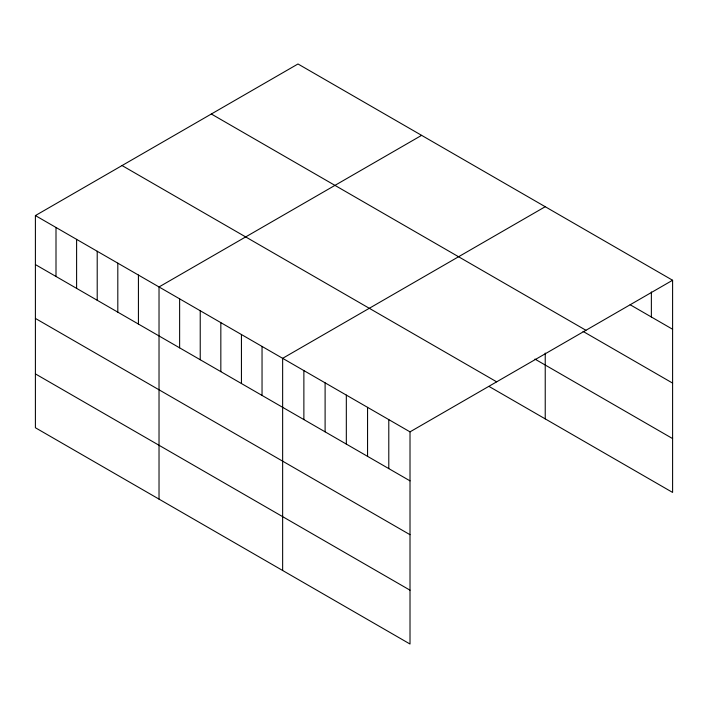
<?xml version="1.0" encoding="UTF-8"?>
<svg xmlns="http://www.w3.org/2000/svg" width="708" height="708" viewBox="0 0 708 708"><rect width="100%" height="100%" fill="white"/><g stroke="black" fill="none" stroke-linecap="round" stroke-linejoin="round"><path stroke-width="1.06" d="M35.4 215.577L410.012 431.862L410.012 644.023L35.4 427.747L35.4 215.577L297.988 63.977L672.6 280.253L672.6 492.423L489.042 386.444M421.605 135.352L159.026 286.952L159.026 499.113M545.231 206.718L282.642 358.328L282.642 570.489M410.012 431.862L672.6 280.253M630.147 304.741L672.6 329.255M211.329 114.006L585.95 330.282M583.073 331.415L672.6 383.099M534.929 359.089L672.6 438.579M122.05 165.548L496.671 381.833M35.4 264.58L410.012 480.856M35.4 318.423L410.012 534.699M35.4 373.895L410.012 590.18M651.369 291.953L651.369 316.998M545.231 353.071L545.231 418.888M388.789 419.605L388.789 468.599M367.558 407.348L367.558 456.341M346.327 395.091L346.327 444.093M325.105 382.833L325.105 431.836M303.874 370.576L303.874 419.579M262.04 346.424L262.04 395.427M241.437 334.53L241.437 383.532M220.834 322.636L220.834 371.638M200.231 310.741L200.231 359.735M179.628 298.847L179.628 347.84M138.423 275.058L138.423 324.052M117.811 263.164L117.811 312.157M97.208 251.26L97.208 300.263M76.606 239.366L76.606 288.368M56.003 227.472L56.003 276.474"/></g></svg>
